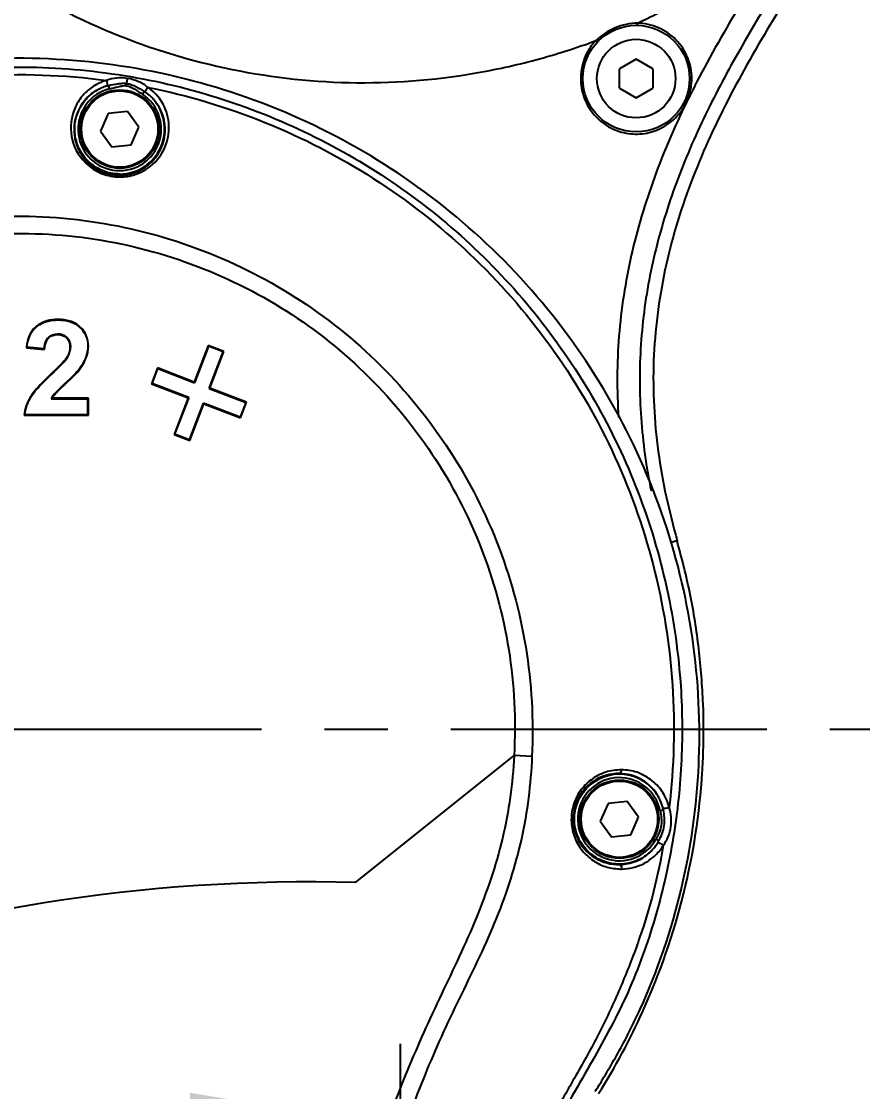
# Model space of a CAD drawing. Header units: millimetres. Extents: x 5828 to 6704, y 123 to 421.
# Drawn here: x 6428.6 to 6433.59, y 250.27 to 256.63 of the extents above; entities that cross this region are included whole.
import ezdxf

# ---------------------------------------------------------------- set-up
doc = ezdxf.new("R2010")
doc.units = ezdxf.units.MM
doc.linetypes.add('CENTER', pattern=[0.6, 0.375, -0.075, 0.075, -0.075])
for name, color, linetype in [('中心线', 7, 'Continuous'), ('外形图', 7, 'Continuous'), ('尺寸标注', 7, 'Continuous')]:
    doc.layers.add(name, color=color, linetype=linetype)
doc.styles.add('微软雅黑', font='msyh.ttc', dxfattribs={"height": 1.5})
doc.dimstyles.new('尺寸标注_1_15比例', dxfattribs={"dimtxt": 1.5, "dimasz": 1.25, "dimexe": 0.5, "dimexo": 0.4, "dimgap": 0.5, "dimtad": 1, "dimdec": 1, "dimlfac": 15, "dimdsep": 46, "dimtxsty": '微软雅黑', "dimcen": 0.09, "dimadec": 0, "dimazin": 0, "dimtp": 0.01, "dimtm": 0.01, "dimtfac": 1, "dimtdec": 1, "dimtofl": 0, "dimtmove": 0, "dimatfit": 3, "dimfxl": 1, "dimtolj": 1, "dimarcsym": 0})

# ---------------------------------------------------------------- blocks, each defined once
blk = doc.blocks.new('*D938')
at = {"layer": 'Defpoints', "color": 0}
for p in [(6417.9215, 275.264), (6453.2314, 275.264), (6436.9138, 230.424)]:
    blk.add_point(p, dxfattribs=at)
at = {"layer": '尺寸标注', "color": 0, "lineweight": -2}
for p, q in [((6418.3215, 275.264), (6453.7314, 275.264)), ((6453.2314, 231.674), (6453.2314, 274.014)), ((6437.3138, 230.424), (6453.7314, 230.424))]:
    blk.add_line(p, q, dxfattribs=at)
at = {"layer": '尺寸标注', "color": 0}
for points in [[(6453.4398, 274.014), (6453.0231, 274.014), (6453.2314, 275.264)], [(6453.0231, 231.674), (6453.4398, 231.674), (6453.2314, 230.424)]]:
    blk.add_solid(points, dxfattribs=at)
at = {"layer": '尺寸标注', "color": 0, "insert": (6451.9563, 252.844), "char_height": 1.5, "attachment_point": 5, "rotation": 90, "style": '微软雅黑'}
blk.add_mtext('\\A1;672.6', dxfattribs=at)
blk = doc.blocks.new('*D939')
at = {"layer": 'Defpoints', "color": 0}
for p in [(6430.8471, 250.0568), (6425.6471, 243.0906), (6430.8471, 243.0906)]:
    blk.add_point(p, dxfattribs=at)
at = {"layer": '尺寸标注', "color": 0, "lineweight": -2}
for p, q in [((6425.6471, 243.4906), (6425.6471, 250.5568)), ((6430.8471, 243.4906), (6430.8471, 250.5568)), ((6425.6471, 250.0568), (6419.4885, 250.0568)), ((6426.8971, 250.0568), (6429.5971, 250.0568))]:
    blk.add_line(p, q, dxfattribs=at)
at = {"layer": '尺寸标注', "color": 0}
for points in [[(6426.8971, 250.2651), (6426.8971, 249.8485), (6425.6471, 250.0568)], [(6429.5971, 249.8485), (6429.5971, 250.2651), (6430.8471, 250.0568)]]:
    blk.add_solid(points, dxfattribs=at)
at = {"layer": '尺寸标注', "color": 0, "insert": (6421.0503, 251.3315), "char_height": 1.5, "attachment_point": 5, "style": '微软雅黑'}
blk.add_mtext('\\A1;78', dxfattribs=at)

msp = doc.modelspace()

# ---------------------------------------------------------------- linework, layer by layer
at = {"layer": '中心线', "linetype": 'CENTER', "ltscale": 5}
msp.add_line((6436.022, 252.424), (6422.7242, 252.424), dxfattribs=at)
at = {"layer": '外形图'}
for p, q in [((6432.2471, 256.4053), (6432.1478, 256.348)), ((6432.3464, 256.348), (6432.2471, 256.4053)), ((6432.1478, 256.2333), (6432.1478, 256.348)), ((6432.3464, 256.348), (6432.3464, 256.2333)), ((6429.1057, 256.247), (6429.1145, 256.2494)), ((6429.1204, 256.2303), (6429.1156, 256.2497)), ((6429.2208, 256.2485), (6429.2224, 256.2611)), ((6429.3206, 256.2062), (6429.3151, 256.1977)), ((6429.3269, 256.2139), (6429.3206, 256.2062)), ((6429.3269, 256.2139), (6429.3274, 256.2136)), ((6429.3274, 256.2136), (6429.3346, 256.2087)), ((6432.1478, 256.2333), (6432.2471, 256.176)), ((6432.2471, 256.176), (6432.3464, 256.2333)), ((6429.113, 256.0834), (6429.0664, 255.9787)), ((6429.2271, 256.0954), (6429.113, 256.0834)), ((6429.2945, 256.0026), (6429.2271, 256.0954)), ((6429.2478, 255.8979), (6429.2945, 256.0026)), ((6429.0664, 255.9787), (6429.1338, 255.8859)), ((6429.1338, 255.8859), (6429.2478, 255.8979)), ((6428.6263, 254.6919), (6428.7345, 254.6811)), ((6428.7318, 254.6843), (6428.6295, 254.6945)), ((6429.7061, 254.7054), (6429.6225, 254.4876)), ((6429.7078, 254.7017), (6429.6242, 254.4838)), ((6429.7078, 254.7017), (6429.7061, 254.7054)), ((6429.7995, 254.6696), (6429.7061, 254.7054)), ((6429.7957, 254.6679), (6429.7078, 254.7017)), ((6429.7121, 254.4501), (6429.7957, 254.6679)), ((6429.7159, 254.4518), (6429.7995, 254.6696)), ((6429.4047, 254.5712), (6429.3689, 254.4779)), ((6429.3726, 254.4795), (6429.4064, 254.5674)), ((6429.6225, 254.4876), (6429.4047, 254.5712)), ((6429.4064, 254.5675), (6429.6242, 254.4838)), ((6429.3688, 254.4778), (6429.5867, 254.3942)), ((6429.5905, 254.3959), (6429.3726, 254.4795)), ((6429.6242, 254.4838), (6429.6225, 254.4876)), ((6428.9943, 254.3915), (6428.7786, 254.3915)), ((6428.9914, 254.3886), (6428.9943, 254.3915)), ((6428.9943, 254.2906), (6428.9943, 254.3915)), ((6429.5867, 254.3942), (6429.5031, 254.1764)), ((6429.5905, 254.3959), (6429.5068, 254.1781)), ((6429.5905, 254.3959), (6429.5867, 254.3942)), ((6429.7121, 254.4501), (6429.7159, 254.4518)), ((6429.7121, 254.4501), (6429.93, 254.3665)), ((6429.9337, 254.3681), (6429.7159, 254.4518)), ((6428.7737, 254.3886), (6428.9914, 254.3886)), ((6428.9914, 254.2936), (6428.9914, 254.3886)), ((6429.5947, 254.1443), (6429.6784, 254.3622)), ((6429.5964, 254.1406), (6429.68, 254.3584)), ((6429.6784, 254.3622), (6429.68, 254.3584)), ((6429.8962, 254.2786), (6429.6784, 254.3622)), ((6429.68, 254.3584), (6429.8979, 254.2748)), ((6429.93, 254.3665), (6429.8962, 254.2786)), ((6429.8979, 254.2748), (6429.9337, 254.3681)), ((6428.6136, 254.2906), (6428.9943, 254.2906)), ((6428.9914, 254.2936), (6428.6168, 254.2936)), ((6428.9914, 254.2936), (6428.9943, 254.2906)), ((6429.5068, 254.1781), (6429.5031, 254.1764)), ((6429.5031, 254.1764), (6429.5964, 254.1406)), ((6429.5947, 254.1443), (6429.5068, 254.1781)), ((6432.4902, 253.5451), (6432.452, 253.5346)), ((6430.5804, 251.5145), (6431.5221, 252.2692)), ((6431.6278, 252.2634), (6431.5221, 252.2691)), ((6432.0797, 251.9834), (6432.0331, 251.8787)), ((6432.1937, 251.9954), (6432.0797, 251.9834)), ((6432.2611, 251.9026), (6432.1937, 251.9954)), ((6432.3889, 251.9412), (6432.4085, 251.9453)), ((6432.0331, 251.8787), (6432.1005, 251.7859)), ((6432.2145, 251.7979), (6432.2611, 251.9026)), ((6432.1005, 251.7859), (6432.2145, 251.7979)), ((6432.3813, 251.7624), (6432.3638, 251.772))]:
    msp.add_line(p, q, dxfattribs=at)
for centre, radius in [((6432.2471, 256.2906), 0.3167), ((6432.2471, 256.2906), 0.2333), ((6429.1804, 255.9906), 0.2333), ((6429.1804, 255.9906), 0.2267), ((6432.1471, 251.8906), 0.2333), ((6432.1471, 251.8906), 0.2267)]:
    msp.add_circle(centre, radius, dxfattribs=at)
for centre, radius, start, end in [((6432.2488, 256.2895), 0.3317, 136.89398, 151.19252), ((6429.1797, 255.9865), 0.2708, 105.6119, 121.64476), ((6429.1811, 255.9893), 0.2685, 106.05861, 122.18797), ((6429.1712, 256.0276), 0.2614, 105.24295, 107.25838), ((6429.178, 255.9951), 0.2972, 53.18746, 54.94893), ((6438.6334, 253.1589), 6.7826, 152.71004, 153.86937), ((6432.2457, 256.2909), 0.331, 350.67991, 359.95257), ((6429.1804, 255.9906), 0.247, 104.05739, 56.9672), ((6429.1794, 255.987), 0.2703, 121.64717, 130.48744), ((6429.1798, 255.9916), 0.2659, 122.2248, 126.52591), ((6429.1804, 255.9907), 0.2671, 307.20831, 54.98653), ((6429.1804, 255.9907), 0.267, 270.00191, 304.92372), ((6429.18, 255.9874), 0.2707, 270.10369, 302.9307), ((6429.1798, 255.9875), 0.2709, 302.94054, 311.72509), ((6429.1813, 255.9894), 0.2655, 304.92753, 307.21697), ((6429.1818, 256.007), 0.3008, 269.33178, 270.0555), ((6428.9243, 254.1425), 0.2885, 120.33427, 121.46034), ((6429.0659, 253.7906), 0.6743, 131.76325, 132.1346), ((6428.498, 252.4), 4.1245, 357.43464, 357.89018), ((6428.6824, 252.4188), 3.9648, 357.05194, 357.52578), ((6428.6702, 252.3908), 3.952, 335.64887, 357.45549), ((6428.5758, 252.426), 4.0717, 335.74062, 356.3706), ((6428.6841, 252.4187), 3.9631, 356.37682, 357.05196), ((6432.1471, 251.8906), 0.247, 11.81165, 331.30385), ((6432.1473, 251.8903), 0.2674, 126.01329, 134.90942), ((6432.1441, 251.8909), 0.271, 124.07088, 126.4963), ((6432.1471, 251.8906), 0.267, 11.81207, 126.0158), ((6432.1436, 251.8913), 0.2703, 89.26091, 124.03859), ((6432.1436, 251.8913), 0.2703, 28.95075, 89.24947), ((6432.1435, 251.8912), 0.2705, 14.35829, 28.95855), ((6432.1465, 251.892), 0.2674, 11.50442, 14.35911), ((6432.1435, 251.891), 0.2703, 307.01315, 328.66079), ((6432.1457, 251.8919), 0.2689, 310.79939, 328.25192), ((6432.2153, 251.8523), 0.1887, 327.36413, 330.75274), ((6432.1919, 251.8655), 0.2157, 330.72044, 331.43735), ((6432.2433, 251.8267), 0.1885, 328.32242, 330.78363), ((6432.1436, 251.8911), 0.2703, 270.74849, 305.58135), ((6432.1436, 251.8909), 0.2702, 305.59512, 307.00869), ((6432.1478, 251.8899), 0.266, 305.50179, 310.75082), ((6432.179, 252.1331), 0.5392, 266.19278, 268.00701), ((6430.3088, 241.5182), 10, 88.44354, 109.8467), ((6428.5713, 252.4279), 4.0765, 327.87048, 335.74154)]:
    msp.add_arc(centre, radius, start, end, dxfattribs=at)
for points, knots in [([(6434.0436, 261.704), (6434.0776, 261.5268), (6434.1284, 261.2609), (6434.1956, 260.9063), (6434.2451, 260.6401), (6434.2976, 260.3745), (6434.3432, 260.1075), (6434.3683, 259.8376), (6434.3687, 259.4764), (6434.3075, 259.027), (6434.0872, 258.337), (6433.6448, 257.5444), (6433.0448, 256.6467), (6432.6114, 255.8484), (6432.4032, 255.1548), (6432.3457, 254.705), (6432.3489, 254.3438), (6432.3742, 254.074), (6432.421, 253.8069), (6432.4672, 253.6323), (6432.4902, 253.5451)], [0, 0, 0, 0, 0.062523, 0.093788, 0.125051, 0.156316, 0.187583, 0.218846, 0.250107, 0.312575, 0.375065, 0.49999, 0.625054, 0.749964, 0.812457, 0.874932, 0.906197, 0.937468, 0.968731, 1, 1, 1, 1]), ([(6427.0336, 258.6425), (6427.0817, 258.5281), (6427.1909, 258.3044), (6427.4486, 257.8789), (6427.8465, 257.3961), (6428.4246, 256.9184), (6429.083, 256.5589), (6429.7978, 256.3314), (6430.5426, 256.2428), (6431.1664, 256.2901), (6431.6526, 256.3969), (6431.8904, 256.4719), (6432.0066, 256.5162)], [0, 0, 0, 0, 0.062386, 0.124939, 0.249927, 0.374916, 0.499902, 0.624889, 0.74988, 0.874872, 0.937437, 1, 1, 1, 1]), ([(6432.2554, 256.6202), (6432.3352, 256.6588), (6432.494, 256.7378), (6432.7243, 256.8713), (6432.9433, 257.0227), (6433.0822, 257.1329), (6433.1507, 257.1892)], [0, 0, 0, 0, 0.250023, 0.499998, 0.749988, 1, 1, 1, 1]), ([(6433.1507, 257.1892), (6433.0543, 257.0392), (6432.8649, 256.7369), (6432.6875, 256.4271), (6432.6057, 256.2686)], [0, 0, 0, 0, 0.500023, 1, 1, 1, 1]), ([(6433.2632, 257.1176), (6433.1065, 256.8712), (6432.8726, 256.5002), (6432.6056, 255.9799), (6432.4415, 255.5727), (6432.3248, 255.1491), (6432.2646, 254.7135), (6432.2654, 254.2738), (6432.3068, 253.9837), (6432.3355, 253.8405)], [0, 0, 0, 0, 0.249912, 0.374922, 0.499939, 0.624958, 0.749981, 0.875005, 1, 1, 1, 1]), ([(6432.2554, 256.6203), (6432.2324, 256.62), (6432.1865, 256.6142), (6432.0986, 256.587), (6432.0398, 256.5476), (6432.0066, 256.5162)], [0, 0, 0, 0, 0.250349, 0.501125, 1, 1, 1, 1]), ([(6432.5768, 256.2906), (6432.5768, 256.3328), (6432.5602, 256.4181), (6432.489, 256.5266), (6432.3824, 256.6004), (6432.2976, 256.6192), (6432.2554, 256.6203)], [0, 0, 0, 0, 0.250034, 0.5, 0.749963, 1, 1, 1, 1]), ([(6432.6197, 252.2481), (6432.629, 252.5039), (6432.5979, 253.0187), (6432.4043, 253.7666), (6432.0716, 254.464), (6431.6124, 255.0855), (6431.0435, 255.6083), (6430.3861, 256.0142), (6429.6639, 256.2888), (6428.9029, 256.4225), (6428.1304, 256.4109), (6427.3739, 256.2536), (6426.6609, 255.956), (6426.017, 255.5289), (6425.4659, 254.9873), (6425.0276, 254.351), (6424.7707, 253.76), (6424.6356, 253.2652), (6424.5917, 253.0122), (6424.5764, 252.885)], [0, 0, 0, 0, 0.06249, 0.124985, 0.18748, 0.249977, 0.312473, 0.37497, 0.437468, 0.499965, 0.562463, 0.624959, 0.687456, 0.74995, 0.812446, 0.874942, 0.937435, 0.968718, 1, 1, 1, 1]), ([(6424.8705, 245.3943), (6424.8553, 245.7898), (6424.8273, 246.583), (6424.8001, 247.5753), (6424.7804, 248.3709), (6424.7657, 248.9679), (6424.7498, 249.5649), (6424.7312, 250.1619), (6424.7145, 250.6593), (6424.7009, 251.0572), (6424.6892, 251.3556), (6424.6745, 251.6539), (6424.6566, 251.952), (6424.6438, 252.2505), (6424.6438, 252.5494), (6424.662, 252.848), (6424.7169, 253.243), (6424.8485, 253.7254), (6425.0875, 254.2752), (6425.4084, 254.7818), (6425.8017, 255.2343), (6426.2591, 255.622), (6426.7698, 255.9362), (6427.3221, 256.1695), (6427.9035, 256.3163), (6428.5004, 256.3735), (6429.099, 256.3398), (6429.6858, 256.2162), (6430.2472, 256.0055), (6430.7703, 255.7125), (6431.2431, 255.3437), (6431.7909, 254.7635), (6432.3004, 253.8923), (6432.4801, 253.1043), (6432.5091, 252.7083)], [0, 0, 0, 0, 0.062176, 0.124663, 0.155927, 0.187195, 0.218465, 0.249735, 0.281007, 0.296643, 0.312279, 0.327914, 0.343549, 0.359185, 0.374837, 0.390489, 0.406129, 0.437414, 0.46869, 0.499963, 0.531236, 0.56251, 0.593786, 0.625061, 0.656336, 0.687611, 0.718886, 0.750161, 0.781436, 0.812711, 0.843986, 0.875261, 0.93763, 1, 1, 1, 1]), ([(6424.7235, 252.9085), (6424.7554, 253.1621), (6424.8706, 253.6641), (6425.1861, 254.3681), (6425.6339, 254.9968), (6426.196, 255.5255), (6426.8508, 255.934), (6427.573, 256.2063), (6428.3343, 256.3315), (6428.8491, 256.3136), (6429.1025, 256.2797)], [0, 0, 0, 0, 0.125002, 0.249995, 0.374996, 0.499996, 0.624997, 0.75, 0.874995, 1, 1, 1, 1]), ([(6429.0936, 256.2772), (6429.0851, 256.2745), (6429.0524, 256.2625), (6429.0221, 256.2444), (6429.0018, 256.2284)], [0, 0, 0, 0, 0.258342, 1, 1, 1, 1]), ([(6429.1065, 256.2689), (6429.1062, 256.2699), (6429.105, 256.2735), (6429.1034, 256.2771), (6429.102, 256.2795)], [0, 0, 0, 0, 0.266902, 1, 1, 1, 1]), ([(6429.227, 256.2914), (6429.2058, 256.2946), (6429.1633, 256.2959), (6429.1219, 256.2865), (6429.1026, 256.2797)], [0, 0, 0, 0, 0.512268, 1, 1, 1, 1]), ([(6429.1057, 256.247), (6429.1082, 256.2478), (6429.1094, 256.2578), (6429.1079, 256.2642), (6429.1065, 256.2689)], [0, 0, 0, 0, 0.34632, 1, 1, 1, 1]), ([(6429.1156, 256.2497), (6429.133, 256.2539), (6429.1594, 256.2593), (6429.1952, 256.263), (6429.2135, 256.2627), (6429.2224, 256.2611)], [0, 0, 0, 0, 0.497209, 0.747952, 1, 1, 1, 1]), ([(6429.1204, 256.2303), (6429.137, 256.2344), (6429.1618, 256.2408), (6429.1951, 256.2481), (6429.2124, 256.2495), (6429.2208, 256.2485)], [0, 0, 0, 0, 0.499573, 0.750137, 1, 1, 1, 1]), ([(6429.2208, 256.2485), (6429.2386, 256.2462), (6429.2706, 256.2269), (6429.3001, 256.2075), (6429.3151, 256.1977)], [0, 0, 0, 0, 0.499203, 1, 1, 1, 1]), ([(6429.2224, 256.2611), (6429.2229, 256.2637), (6429.2245, 256.2738), (6429.2262, 256.2839), (6429.2269, 256.2914)], [0, 0, 0, 0, 0.259393, 1, 1, 1, 1]), ([(6429.2224, 256.2611), (6429.232, 256.2601), (6429.2506, 256.2548), (6429.2854, 256.2392), (6429.3101, 256.2248), (6429.326, 256.2145)], [0, 0, 0, 0, 0.252227, 0.5031, 1, 1, 1, 1]), ([(6429.3487, 256.2383), (6429.3317, 256.2518), (6429.2931, 256.2753), (6429.2497, 256.2879), (6429.227, 256.2914)], [0, 0, 0, 0, 0.486555, 1, 1, 1, 1]), ([(6429.341, 256.2297), (6429.3416, 256.2306), (6429.3439, 256.2336), (6429.3465, 256.2365), (6429.3487, 256.2383)], [0, 0, 0, 0, 0.26702, 1, 1, 1, 1]), ([(6429.3487, 256.2383), (6429.5854, 256.1909), (6430.0512, 256.0516), (6430.6978, 255.7165), (6431.2717, 255.2678), (6431.752, 254.72), (6432.122, 254.0925), (6432.3691, 253.4072), (6432.4849, 252.6882), (6432.4716, 252.2022), (6432.4424, 251.9625)], [0, 0, 0, 0, 0.125004, 0.25, 0.375002, 0.5, 0.624999, 0.750001, 0.874996, 1, 1, 1, 1]), ([(6431.9174, 256.2906), (6431.9174, 256.2539), (6431.93, 256.1798), (6431.9843, 256.0815), (6432.068, 256.0065), (6432.1717, 255.9633), (6432.2839, 255.9567), (6432.392, 255.9875), (6432.4837, 256.0522), (6432.5277, 256.1131), (6432.544, 256.146)], [0, 0, 0, 0, 0.125014, 0.250001, 0.375002, 0.499998, 0.62499, 0.749997, 0.874978, 1, 1, 1, 1]), ([(6429.0018, 256.2284), (6428.9796, 256.2109), (6428.9405, 256.1696), (6428.8898, 256.0697), (6428.8817, 255.9189), (6428.9664, 255.7846), (6429.0773, 255.7192), (6429.1446, 255.7067), (6429.1783, 255.7063)], [0, 0, 0, 0, 0.119359, 0.23508, 0.466672, 0.719194, 0.857951, 1, 1, 1, 1]), ([(6429.004, 256.1925), (6428.9659, 256.1601), (6428.9071, 256.0715), (6428.9051, 255.9373), (6428.9482, 255.8391), (6429.0063, 255.7732), (6429.0866, 255.7275), (6429.1491, 255.7166), (6429.1804, 255.7167)], [0, 0, 0, 0, 0.229679, 0.459366, 0.583389, 0.715699, 0.856034, 1, 1, 1, 1]), ([(6429.1804, 255.7236), (6429.1527, 255.7236), (6429.0968, 255.7324), (6429.0214, 255.7707), (6428.9614, 255.8304), (6428.9227, 255.9057), (6428.909, 255.9892), (6428.9218, 256.0728), (6428.9596, 256.1484), (6428.9993, 256.1888), (6429.0216, 256.2053)], [0, 0, 0, 0, 0.125014, 0.250012, 0.375026, 0.500035, 0.625042, 0.750044, 0.875045, 1, 1, 1, 1]), ([(6429.3349, 256.2085), (6429.3326, 256.2096), (6429.3343, 256.2203), (6429.338, 256.2256), (6429.341, 256.2297)], [0, 0, 0, 0, 0.33495, 1, 1, 1, 1]), ([(6429.3601, 255.7853), (6429.3908, 255.8126), (6429.4387, 255.8807), (6429.4587, 256.0017), (6429.4257, 256.1215), (6429.3687, 256.1852), (6429.3336, 256.2094)], [0, 0, 0, 0, 0.254138, 0.493956, 0.736516, 1, 1, 1, 1]), ([(6429.3501, 255.7603), (6429.3882, 255.7874), (6429.4508, 255.859), (6429.4828, 255.9941), (6429.4549, 256.1308), (6429.394, 256.2046), (6429.3561, 256.233)], [0, 0, 0, 0, 0.257272, 0.498584, 0.739635, 1, 1, 1, 1]), ([(6432.5451, 256.1485), (6432.4741, 256.0036), (6432.3464, 255.7066), (6432.2069, 255.2418), (6432.133, 254.7619), (6432.1308, 254.4378), (6432.1418, 254.2768)], [0, 0, 0, 0, 0.250006, 0.499977, 0.749951, 1, 1, 1, 1]), ([(6429.1821, 255.7062), (6429.1975, 255.7058), (6429.257, 255.7106), (6429.3142, 255.7349), (6429.3501, 255.7603)], [0, 0, 0, 0, 0.259303, 1, 1, 1, 1]), ([(6429.1804, 255.7167), (6429.1807, 255.7166), (6429.1811, 255.7154), (6429.1818, 255.7123), (6429.182, 255.7088), (6429.1822, 255.7064)], [0, 0, 0, 0, 0.087837, 0.290227, 1, 1, 1, 1]), ([(6425.5387, 251.7472), (6425.5333, 251.9641), (6425.5151, 252.2895), (6425.5353, 252.7235), (6425.5814, 253.0466), (6425.6654, 253.362), (6425.8213, 253.7675), (6426.0394, 254.147), (6426.3146, 254.4834), (6426.6251, 254.7874), (6426.9817, 255.041), (6427.371, 255.2339), (6427.7791, 255.3834), (6428.3159, 255.486), (6428.9709, 255.4711), (6429.6079, 255.3175), (6430.1986, 255.0341), (6430.7158, 254.6317), (6431.1353, 254.1284), (6431.4396, 253.5481), (6431.6138, 252.9166), (6431.6384, 252.4799), (6431.6278, 252.2634)], [0, 0, 0, 0, 0.062521, 0.093815, 0.125093, 0.156373, 0.187669, 0.25014, 0.281419, 0.3127, 0.375176, 0.406457, 0.437735, 0.500209, 0.562682, 0.625156, 0.68763, 0.750102, 0.812575, 0.875049, 0.937522, 1, 1, 1, 1]), ([(6425.6564, 251.7498), (6425.6508, 251.9595), (6425.6258, 252.3783), (6425.6766, 253.0098), (6425.8718, 253.6132), (6426.132, 254.0729), (6426.3962, 254.3998), (6426.6201, 254.622), (6426.8663, 254.8193), (6427.2192, 255.0473), (6427.7036, 255.2592), (6428.3252, 255.3814), (6428.9588, 255.37), (6429.5753, 255.2234), (6430.147, 254.9504), (6430.6474, 254.5613), (6431.0526, 254.0742), (6431.3459, 253.5124), (6431.5124, 252.9011), (6431.5333, 252.4786), (6431.5221, 252.2693)], [0, 0, 0, 0, 0.062528, 0.125047, 0.187537, 0.250022, 0.28131, 0.312593, 0.343882, 0.375168, 0.437647, 0.500129, 0.562611, 0.625095, 0.687578, 0.750059, 0.812543, 0.875027, 0.937511, 1, 1, 1, 1]), ([(6428.8146, 254.8596), (6428.792, 254.8596), (6428.7466, 254.8546), (6428.705, 254.8342), (6428.6871, 254.8205)], [0, 0, 0, 0, 0.500513, 1, 1, 1, 1]), ([(6428.6889, 254.8182), (6428.7065, 254.8317), (6428.7475, 254.8517), (6428.7923, 254.8567), (6428.8146, 254.8567)], [0, 0, 0, 0, 0.499486, 1, 1, 1, 1]), ([(6428.9463, 254.8143), (6428.9291, 254.8305), (6428.8861, 254.8544), (6428.8383, 254.8596), (6428.8146, 254.8596)], [0, 0, 0, 0, 0.499043, 1, 1, 1, 1]), ([(6428.8146, 254.8567), (6428.8379, 254.8567), (6428.8849, 254.8516), (6428.9274, 254.8282), (6428.9443, 254.8122)], [0, 0, 0, 0, 0.501005, 1, 1, 1, 1]), ([(6428.6871, 254.8205), (6428.6679, 254.8058), (6428.6385, 254.7641), (6428.6288, 254.716), (6428.6263, 254.6919)], [0, 0, 0, 0, 0.498617, 1, 1, 1, 1]), ([(6428.6295, 254.6945), (6428.6322, 254.7177), (6428.6419, 254.764), (6428.6704, 254.804), (6428.6889, 254.8182)], [0, 0, 0, 0, 0.501382, 1, 1, 1, 1]), ([(6428.7556, 254.7511), (6428.7628, 254.7584), (6428.7808, 254.7698), (6428.8016, 254.7725), (6428.8119, 254.7725)], [0, 0, 0, 0, 0.499228, 1, 1, 1, 1]), ([(6428.8677, 254.7519), (6428.8605, 254.7591), (6428.8425, 254.77), (6428.822, 254.7725), (6428.8119, 254.7725)], [0, 0, 0, 0, 0.499143, 1, 1, 1, 1]), ([(6428.9443, 254.8122), (6428.9591, 254.7981), (6428.9841, 254.764), (6428.9914, 254.7224), (6428.9914, 254.7019)], [0, 0, 0, 0, 0.499919, 1, 1, 1, 1]), ([(6428.9943, 254.7019), (6428.9943, 254.7228), (6428.9869, 254.7652), (6428.9614, 254.8), (6428.9463, 254.8143)], [0, 0, 0, 0, 0.500057, 1, 1, 1, 1]), ([(6428.7318, 254.6843), (6428.7332, 254.7022), (6428.7375, 254.7269), (6428.7514, 254.7468), (6428.7556, 254.7511)], [0, 0, 0, 0, 0.748799, 1, 1, 1, 1]), ([(6428.7345, 254.6811), (6428.7357, 254.6992), (6428.7395, 254.7243), (6428.7535, 254.7447), (6428.7577, 254.7491)], [0, 0, 0, 0, 0.748811, 1, 1, 1, 1]), ([(6428.7577, 254.7491), (6428.7646, 254.7561), (6428.782, 254.767), (6428.802, 254.7696), (6428.8119, 254.7696)], [0, 0, 0, 0, 0.4992, 1, 1, 1, 1]), ([(6428.8119, 254.7696), (6428.8216, 254.7696), (6428.8413, 254.7672), (6428.8587, 254.7567), (6428.8656, 254.7499)], [0, 0, 0, 0, 0.500895, 1, 1, 1, 1]), ([(6428.8656, 254.7499), (6428.8727, 254.7428), (6428.8831, 254.7246), (6428.8853, 254.7043), (6428.8853, 254.6942)], [0, 0, 0, 0, 0.498957, 1, 1, 1, 1]), ([(6428.8677, 254.7519), (6428.875, 254.7446), (6428.8859, 254.7257), (6428.8882, 254.7046), (6428.8882, 254.6942)], [0, 0, 0, 0, 0.499015, 1, 1, 1, 1]), ([(6428.8853, 254.6942), (6428.8853, 254.6883), (6428.883, 254.6647), (6428.8725, 254.6425), (6428.8627, 254.6279)], [0, 0, 0, 0, 0.251122, 1, 1, 1, 1]), ([(6428.8651, 254.6262), (6428.8751, 254.6413), (6428.8859, 254.6639), (6428.8882, 254.6881), (6428.8882, 254.6942)], [0, 0, 0, 0, 0.748881, 1, 1, 1, 1]), ([(6428.8627, 254.6279), (6428.8567, 254.6189), (6428.8421, 254.6029), (6428.812, 254.572), (6428.7884, 254.5498), (6428.7726, 254.5351)], [0, 0, 0, 0, 0.249898, 0.499928, 1, 1, 1, 1]), ([(6428.7746, 254.533), (6428.7905, 254.5477), (6428.8141, 254.5702), (6428.8446, 254.6009), (6428.859, 254.6172), (6428.8651, 254.6262)], [0, 0, 0, 0, 0.49981, 0.750092, 1, 1, 1, 1]), ([(6428.7726, 254.5351), (6428.7503, 254.5143), (6428.7174, 254.4823), (6428.6768, 254.4366), (6428.6585, 254.412), (6428.6505, 254.399)], [0, 0, 0, 0, 0.499999, 0.750007, 1, 1, 1, 1]), ([(6428.653, 254.3975), (6428.6688, 254.4234), (6428.709, 254.4698), (6428.7524, 254.5123), (6428.7746, 254.533)], [0, 0, 0, 0, 0.499844, 1, 1, 1, 1]), ([(6428.9349, 254.5583), (6428.9245, 254.545), (6428.9008, 254.521), (6428.8764, 254.4978), (6428.864, 254.4864)], [0, 0, 0, 0, 0.499946, 1, 1, 1, 1]), ([(6428.866, 254.4843), (6428.8784, 254.4958), (6428.903, 254.5189), (6428.9268, 254.5432), (6428.9372, 254.5565)], [0, 0, 0, 0, 0.500069, 1, 1, 1, 1]), ([(6428.864, 254.4864), (6428.8529, 254.4762), (6428.8308, 254.4555), (6428.8087, 254.4348), (6428.7986, 254.4236)], [0, 0, 0, 0, 0.500031, 1, 1, 1, 1]), ([(6428.8008, 254.4216), (6428.809, 254.4307), (6428.8309, 254.4515), (6428.8529, 254.4721), (6428.866, 254.4843)], [0, 0, 0, 0, 0.406719, 1, 1, 1, 1]), ([(6432.6435, 252.2476), (6432.6482, 252.3568), (6432.6485, 252.5757), (6432.6225, 252.9029), (6432.5722, 253.2273), (6432.5185, 253.4395), (6432.4896, 253.5449)], [0, 0, 0, 0, 0.249996, 0.500007, 0.749993, 1, 1, 1, 1]), ([(6432.5091, 252.7083), (6432.5205, 252.5539), (6432.5249, 252.2434), (6432.4758, 251.7805), (6432.3738, 251.3264), (6432.2464, 250.9596), (6432.112, 250.6806), (6431.9999, 250.4772), (6431.8837, 250.2761), (6431.7312, 250.0067), (6431.5531, 249.6628), (6431.3811, 249.2308), (6431.2428, 248.787), (6431.1356, 248.3349), (6431.0588, 247.8767), (6430.9936, 247.2618), (6430.9739, 246.491), (6431.0105, 245.8765), (6431.0384, 245.5713)], [0, 0, 0, 0, 0.062619, 0.125213, 0.187867, 0.250488, 0.281748, 0.313044, 0.344378, 0.375699, 0.438251, 0.500859, 0.563496, 0.626089, 0.688671, 0.751237, 0.876083, 1, 1, 1, 1]), ([(6431.5221, 252.2692), (6431.5138, 252.1035), (6431.4692, 251.772), (6431.3325, 251.3782), (6431.1975, 251.0749), (6431.0901, 250.8503), (6430.9843, 250.625), (6430.8865, 250.396), (6430.7948, 250.1646), (6430.6787, 249.8536), (6430.5448, 249.4607), (6430.4096, 248.9813), (6430.2958, 248.4964), (6430.201, 248.0075), (6430.1254, 247.5152), (6430.0692, 247.0205), (6430.0322, 246.5246), (6430.0113, 246.0293), (6430.0028, 245.3771), (6430.0183, 244.8902), (6430.0371, 244.5683)], [0, 0, 0, 0, 0.062786, 0.125558, 0.156971, 0.188356, 0.21973, 0.251112, 0.282509, 0.313907, 0.376677, 0.439451, 0.502236, 0.565013, 0.627791, 0.690565, 0.753297, 0.815856, 0.878043, 1, 1, 1, 1]), ([(6431.6278, 252.2634), (6431.6211, 252.0986), (6431.5805, 251.7692), (6431.4521, 251.3753), (6431.3181, 251.074), (6431.2092, 250.852), (6431.1019, 250.6293), (6431.0037, 250.4023), (6430.9125, 250.1724), (6430.7989, 249.8628), (6430.6708, 249.4709), (6430.5405, 248.9938), (6430.4289, 248.5119), (6430.3351, 248.0262), (6430.2362, 247.3743), (6430.174, 246.718), (6430.1364, 246.0618), (6430.1133, 245.4132), (6430.1146, 244.9284), (6430.1227, 244.6074)], [0, 0, 0, 0, 0.062762, 0.125516, 0.156904, 0.188277, 0.219646, 0.251019, 0.282404, 0.313787, 0.37653, 0.439277, 0.502034, 0.564784, 0.627532, 0.752976, 0.815538, 0.87777, 1, 1, 1, 1]), ([(6432.1603, 252.1839), (6432.1284, 252.183), (6432.0625, 252.1752), (6432.0035, 252.1432), (6431.9769, 252.1228)], [0, 0, 0, 0, 0.487351, 1, 1, 1, 1]), ([(6432.1471, 252.1616), (6432.1488, 252.1617), (6432.1538, 252.1638), (6432.1588, 252.1722), (6432.1601, 252.1797), (6432.1603, 252.1839)], [0, 0, 0, 0, 0.186069, 0.546569, 1, 1, 1, 1]), ([(6432.4424, 251.9625), (6432.4342, 251.996), (6432.4056, 252.0582), (6432.3363, 252.1288), (6432.2525, 252.1741), (6432.1907, 252.1828), (6432.1603, 252.1839)], [0, 0, 0, 0, 0.269444, 0.520883, 0.761799, 1, 1, 1, 1]), ([(6431.9769, 252.1228), (6431.9527, 252.1042), (6431.9087, 252.0584), (6431.8677, 251.9711), (6431.8568, 251.874), (6431.8772, 251.7805), (6431.9234, 251.7015), (6431.9875, 251.643), (6432.0622, 251.605), (6432.1164, 251.597), (6432.1432, 251.5952)], [0, 0, 0, 0, 0.127434, 0.261022, 0.396748, 0.529077, 0.654672, 0.773592, 0.887808, 1, 1, 1, 1]), ([(6431.983, 252.1087), (6431.9597, 252.0915), (6431.9172, 252.048), (6431.8778, 251.9644), (6431.8687, 251.871), (6431.8969, 251.7571), (6431.9905, 251.6488), (6432.0972, 251.6201), (6432.1471, 251.6208)], [0, 0, 0, 0, 0.128688, 0.264932, 0.403484, 0.53727, 0.777936, 1, 1, 1, 1]), ([(6432.3023, 251.6733), (6432.2755, 251.6542), (6432.2141, 251.6257), (6432.1133, 251.6195), (6432.0169, 251.6504), (6431.9385, 251.7142), (6431.8886, 251.8021), (6431.8741, 251.9022), (6431.8969, 252.0006), (6431.9352, 252.0564), (6431.9586, 252.0797)], [0, 0, 0, 0, 0.124976, 0.249981, 0.374985, 0.499988, 0.624991, 0.749994, 0.874997, 1, 1, 1, 1]), ([(6432.3889, 251.9412), (6432.3919, 251.9268), (6432.3976, 251.898), (6432.397, 251.8536), (6432.3846, 251.8108), (6432.3708, 251.7849), (6432.3638, 251.772)], [0, 0, 0, 0, 0.250108, 0.499998, 0.749904, 1, 1, 1, 1]), ([(6432.3813, 251.7624), (6432.3963, 251.79), (6432.4205, 251.8501), (6432.4148, 251.9145), (6432.4085, 251.9453)], [0, 0, 0, 0, 0.499992, 1, 1, 1, 1]), ([(6432.4055, 251.9583), (6432.4058, 251.9573), (6432.4089, 251.9558), (6432.4173, 251.9555), (6432.425, 251.9567), (6432.4305, 251.9582)], [0, 0, 0, 0, 0.122245, 0.34248, 1, 1, 1, 1]), ([(6432.4078, 251.7347), (6432.4192, 251.7506), (6432.439, 251.7856), (6432.4599, 251.8626), (6432.4553, 251.9252), (6432.4424, 251.9625)], [0, 0, 0, 0, 0.246173, 0.501855, 1, 1, 1, 1]), ([(6432.4305, 251.9582), (6432.4316, 251.9585), (6432.4356, 251.9597), (6432.4396, 251.9612), (6432.4424, 251.9625)], [0, 0, 0, 0, 0.265428, 1, 1, 1, 1]), ([(6432.4078, 251.7347), (6432.3924, 251.6427), (6432.3535, 251.4599), (6432.2725, 251.1917), (6432.1719, 250.9304), (6432.0581, 250.6745), (6431.9246, 250.4282), (6431.7839, 250.1864), (6431.6495, 249.9407), (6431.5293, 249.6878), (6431.421, 249.4296), (6431.2929, 249.079), (6431.1632, 248.6303), (6431.0533, 248.0812), (6431.0069, 247.7107), (6430.9897, 247.5251)], [0, 0, 0, 0, 0.062506, 0.125013, 0.187522, 0.250034, 0.312537, 0.375059, 0.437558, 0.500079, 0.562595, 0.625108, 0.750098, 0.875074, 1, 1, 1, 1]), ([(6432.1602, 251.5943), (6432.183, 251.5956), (6432.2292, 251.6004), (6432.2959, 251.6258), (6432.356, 251.6685), (6432.3903, 251.7059), (6432.4037, 251.7277)], [0, 0, 0, 0, 0.237263, 0.480247, 0.73366, 1, 1, 1, 1]), ([(6432.3736, 251.7491), (6432.3741, 251.7505), (6432.3803, 251.751), (6432.3911, 251.7462), (6432.4017, 251.7403), (6432.4078, 251.7347)], [0, 0, 0, 0, 0.114728, 0.357695, 1, 1, 1, 1]), ([(6432.1471, 251.6208), (6432.1491, 251.6207), (6432.1548, 251.618), (6432.1597, 251.6079), (6432.1606, 251.5991), (6432.1602, 251.5943)], [0, 0, 0, 0, 0.182849, 0.548418, 1, 1, 1, 1]), ([(6432.0028, 250.2722), (6432.0502, 250.3477), (6432.146, 250.5073), (6432.2303, 250.6733), (6432.2706, 250.7613)], [0, 0, 0, 0, 0.479706, 1, 1, 1, 1])]:
    msp.add_open_spline(points, degree=3, knots=knots, dxfattribs=at)
for points in [[(6432.2551, 256.6072), (6432.2552, 256.6116), (6432.2553, 256.6159), (6432.2554, 256.6203)], [(6432.0162, 256.5073), (6432.013, 256.5102), (6432.0098, 256.5132), (6432.0066, 256.5162)], [(6431.9581, 256.4493), (6431.9318, 256.4015), (6431.9174, 256.3453), (6431.9174, 256.2906)], [(6429.1069, 256.2473), (6429.1098, 256.2481), (6429.1127, 256.2489), (6429.1156, 256.2497)], [(6432.544, 256.146), (6432.5574, 256.175), (6432.5672, 256.2059), (6432.5724, 256.2373)], [(6429.3274, 256.2136), (6429.3295, 256.2122), (6429.3315, 256.2107), (6429.3336, 256.2093)], [(6428.9914, 254.7019), (6428.9914, 254.6775), (6428.9867, 254.6526), (6428.9777, 254.6299)], [(6428.9804, 254.6289), (6428.9896, 254.6519), (6428.9943, 254.6771), (6428.9943, 254.7019)], [(6428.9777, 254.6299), (6428.9673, 254.6041), (6428.952, 254.5803), (6428.9349, 254.5583)], [(6428.9372, 254.5565), (6428.9544, 254.5787), (6428.97, 254.6028), (6428.9804, 254.6289)], [(6428.6505, 254.399), (6428.6307, 254.3664), (6428.6174, 254.3286), (6428.6136, 254.2906)], [(6428.6168, 254.2936), (6428.621, 254.33), (6428.634, 254.3661), (6428.653, 254.3975)], [(6428.7986, 254.4236), (6428.789, 254.413), (6428.7802, 254.4013), (6428.7737, 254.3886)], [(6428.7786, 254.3915), (6428.7847, 254.4024), (6428.7924, 254.4124), (6428.8007, 254.4216)]]:
    msp.add_open_spline(points, degree=3, dxfattribs=at)

# ---------------------------------------------------------------- dimensions: what is measured, and where the dimension line sits
at = {"layer": '尺寸标注'}
dim = msp.add_linear_dim(base=(6453.2314, 275.264), p1=(6436.9138, 230.424), p2=(6417.9215, 275.264), angle=90, dimstyle='尺寸标注_1_15比例', dxfattribs=at)
dim.commit()
dim.dimension.update_dxf_attribs({"geometry": '*D938', "text_midpoint": (6451.9563, 252.844)})
dim = msp.add_linear_dim(base=(6430.8471, 250.0568), p1=(6425.6471, 243.0906), p2=(6430.8471, 243.0906), dimstyle='尺寸标注_1_15比例', dxfattribs=at)
dim.commit()
dim.dimension.update_dxf_attribs({"geometry": '*D939', "text_midpoint": (6421.0503, 250.0568), "dimtype": 160})

doc.saveas('drawing.dxf')
